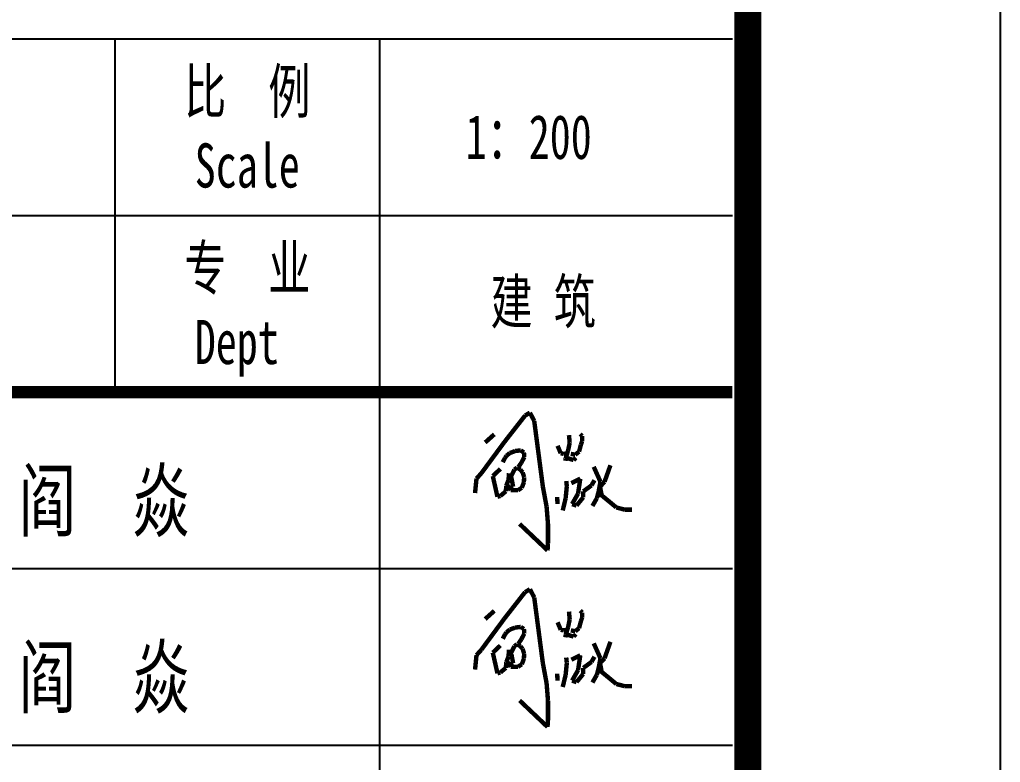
# Model space of a CAD drawing. Extents: x -33967 to 1773478, y -1022458 to -784650.
# Drawn here: x 368282 to 376048, y -859782 to -853905 of the extents above; entities that cross this region are included whole.
import ezdxf
from ezdxf.enums import TextEntityAlignment as Align

# ---------------------------------------------------------------- set-up
doc = ezdxf.new("R2010")
doc.units = 0
doc.header["$LTSCALE"] = 1000
doc.header["$MEASUREMENT"] = 0
for name, color, linetype in [('PUB_TITLE', 4, 'Continuous'), ('TEXT', 7, 'Continuous'), ('图框文字', 120, 'Continuous')]:
    doc.layers.add(name, color=color, linetype=linetype)
doc.styles.add('_gyy_title_ST', font='', dxfattribs={"width": 0.8})
doc.styles.get('_gyy_title_ST').set_extended_font_data('SimSun')

# ---------------------------------------------------------------- blocks, each defined once
blk = doc.blocks.new('asdf')
at = {"color": 2, "lineweight": 25, "const_width": 25}
for points in [[(2531310.482096203, 1895198.530074152), (2531427.746124997, 1895348.387837175)], [(2531427.746124997, 1895348.387837175), (2531455.016848524, 1895364.735962445)], [(2531455.016848524, 1895364.735962445), (2531479.560474353, 1895318.416291497)], [(2531479.560474353, 1895318.416291497), (2531528.647726012, 1894945.134236371)], [(2531201.399297139, 1895195.805386607), (2531253.213646495, 1895242.125057555)], [(2531676.574639132, 1895237.863114139), (2531680.736946361, 1895194.197133844)], [(2531740.049753095, 1895244.10110885), (2531751.496074215, 1895232.664773669)], [(2531751.496074215, 1895232.664773669), (2531751.496074215, 1895204.593797469)], [(2531179.582737326, 1895021.425452997), (2531310.482096203, 1895198.530074152)], [(2531612.058956281, 1895177.562475509), (2531629.748722404, 1895134.936166772)], [(2531680.736946361, 1895194.197133844), (2531671.371763015, 1895149.491499309)], [(2531744.212028644, 1895183.80047022), (2531733.806276411, 1895144.293158839)], [(2531751.496074215, 1895204.593797469), (2531744.212028644, 1895183.80047022)], [(2531314.007060533, 1895108.929780186), (2531322.247722377, 1895120.691887203)], [(2531322.247722377, 1895120.691887203), (2531341.083552559, 1895135.982609008)], [(2531341.083552559, 1895135.982609008), (2531371.691788485, 1895147.744716025)], [(2531371.691788485, 1895147.744716025), (2531403.477261817, 1895151.273348131)], [(2531403.477261817, 1895151.273348131), (2531421.135854592, 1895139.511241114)], [(2531421.135854592, 1895139.511241114), (2531423.490329405, 1895113.634622993)], [(2531629.748722404, 1895134.936166772), (2531645.357350754, 1895131.817169416)], [(2531645.357350754, 1895131.817169416), (2531658.884841328, 1895132.856840974)], [(2531671.371763015, 1895149.491499309), (2531657.844272441, 1895105.825519014)], [(2531711.954203058, 1895126.618846263), (2531686.980391364, 1895131.817169416)], [(2531733.806276411, 1895144.293158839), (2531711.954203058, 1895126.618846263)], [(2531301.057417383, 1895084.22935545), (2531314.007060533, 1895108.929780186)], [(2531407.008974036, 1895081.876934047), (2531389.35038126, 1895056.000315926)], [(2531423.490329405, 1895113.634622993), (2531407.008974036, 1895081.876934047)], [(2531657.844272441, 1895105.825519014), (2531655.763102986, 1895092.309858035)], [(2531670.655884822, 1895106.487313944), (2531702.848068967, 1895096.378603323)], [(2531702.848068967, 1895096.378603323), (2531715.724942625, 1895110.163203993)], [(2531911.580656374, 1895067.062982344), (2531878.289611716, 1894973.513754673)], [(2531152.31204548, 1894991.453907318), (2531179.582737326, 1895021.425452997)], [(2531287.737242244, 1895046.258434124), (2531244.690301944, 1895005.638532182)], [(2531244.690301944, 1895005.638532182), (2531261.430769927, 1894931.566972772)], [(2531334.020128121, 1894984.251480439), (2531336.374602934, 1895021.890205577)], [(2531344.615296458, 1894996.013587456), (2531366.982838859, 1895041.885787506)], [(2531366.982838859, 1895041.885787506), (2531382.286956822, 1895053.647894523)], [(2531382.286956822, 1895053.647894523), (2531401.122787004, 1895041.885787506)], [(2531401.122787004, 1895041.885787506), (2531414.072398474, 1895026.595048384)], [(2531414.072398474, 1895026.595048384), (2531422.313091998, 1894999.542219561)], [(2531816.83994168, 1895058.31903978), (2531854.881215306, 1894973.856808191)], [(2531144.13081575, 1894909.713315603), (2531152.31204548, 1894991.453907318)], [(2531318.826700888, 1894919.619944827), (2531321.070484971, 1894951.317598108)], [(2531321.070484971, 1894951.317598108), (2531334.020128121, 1894984.251480439)], [(2531337.55184034, 1894938.379280389), (2531325.779466277, 1894956.022423598)], [(2531359.919382741, 1894945.436544599), (2531350.50148349, 1894996.013587456)], [(2531421.135854592, 1894971.313162721), (2531409.363448848, 1894939.555491091)], [(2531422.313091998, 1894999.542219561), (2531421.135854592, 1894971.313162721)], [(2531661.03684778, 1894977.604128039), (2531664.339987129, 1894947.90190301)], [(2531690.035759621, 1894965.410585032), (2531740.757426108, 1894990.749254509)], [(2531740.757426108, 1894990.749254509), (2531728.077033246, 1894906.28702292)], [(2531757.664658831, 1894918.956366316), (2531804.159548818, 1894952.741258952)], [(2531804.159548818, 1894952.741258952), (2531821.066749861, 1894982.30303135)], [(2531854.881215306, 1894973.856808191), (2531844.998567057, 1894919.463093645)], [(2531878.289611716, 1894973.513754673), (2531855.402006633, 1894948.567299733)], [(2531261.430769927, 1894931.566972772), (2531270.99677426, 1894888.557661778)], [(2531287.737242244, 1894893.336479883), (2531318.826700888, 1894919.619944827)], [(2531345.792533865, 1894925.440962671), (2531337.55184034, 1894938.379280389)], [(2531338.729077747, 1894936.026858986), (2531359.919382741, 1894945.436544599)], [(2531386.995906448, 1894925.440962671), (2531345.792533865, 1894925.440962671)], [(2531409.363448848, 1894939.555491091), (2531386.995906448, 1894925.440962671)], [(2531528.647726012, 1894945.134236371), (2531549.637051617, 1894832.737585042)], [(2531664.339987129, 1894947.90190301), (2531657.733708432, 1894880.246852203)], [(2531728.077033246, 1894906.28702292), (2531694.262567801, 1894847.163460808)], [(2531757.664658831, 1894885.171473681), (2531757.664658831, 1894918.956366316)], [(2531844.998567057, 1894919.463093645), (2531834.595095801, 1894879.964527002)], [(2531855.402006633, 1894948.567299733), (2531853.321312382, 1894942.330673011)], [(2531853.321312382, 1894942.330673011), (2531863.724783638, 1894888.280011982)], [(2531861.644089387, 1894896.595496962), (2531907.419267872, 1894859.175805894)], [(2531270.99677426, 1894888.557661778), (2531287.737242244, 1894893.336479883)], [(2531609.838267087, 1894886.847329338), (2531611.489852601, 1894847.244379948)], [(2531657.733708432, 1894880.246852203), (2531641.218043373, 1894810.941660467)], [(2531694.262567801, 1894847.163460808), (2531719.623416886, 1894838.717237649)], [(2531719.623416886, 1894838.717237649), (2531757.664658831, 1894885.171473681)], [(2531834.595095801, 1894879.964527002), (2531809.626828147, 1894836.308226528)], [(2531907.419267872, 1894859.175805894), (2531944.871701033, 1894827.992741548)], [(2531549.637051617, 1894832.737585042), (2531557.691623781, 1894732.143387745)], [(2531944.871701033, 1894827.992741548), (2531992.72757377, 1894815.519505419)], [(2531992.72757377, 1894815.519505419), (2532034.341395433, 1894815.519505419)], [(2531555.006755834, 1894584.605214392), (2531396.60008546, 1894734.825892746)], [(2531557.691623781, 1894732.143387745), (2531557.691623781, 1894626.184163128)], [(2531557.691623781, 1894626.184163128), (2531555.006755834, 1894584.605214392)]]:
    blk.add_lwpolyline(points, dxfattribs=at)

msp = doc.modelspace()

# ---------------------------------------------------------------- linework, layer by layer
at = {"layer": 'PUB_TITLE'}
for p, q in [((373925.803031354, -854060.4507451633), (364148.8767813514, -854060.4507451633)), ((369037.3343193326, -854060.4507451633), (369037.3343193326, -856853.8582451632)), ((371132.395531354, -854060.4507451633), (371132.395531354, -866630.7844951632)), ((373925.803031354, -855457.1544951632), (364148.8767813481, -855457.1544951632)), ((373925.803031354, -858250.5619951632), (364148.876781354, -858250.5619951632)), ((373925.803031354, -859647.2657451632), (364148.876781354, -859647.2657451632))]:
    msp.add_line(p, q, dxfattribs=at)
msp.add_lwpolyline([(257247.8567813542, -875726.8371201633), (376047.8567813542, -875726.8371201633), (376047.8567813542, -791726.8371201633), (257247.8567813542, -791726.8371201633)], close=True, dxfattribs=at)
at = {"layer": 'PUB_TITLE', "const_width": 212.121}
for points in [[(260068.172781354, -874312.6551201632), (260068.172781354, -793141.0191201633), (374047.8567813542, -793141.0191201633), (374047.8567813542, -874312.6551201632)], [(364148.876781354, -793141.0191201633), (374047.8567813542, -793141.0191201633), (374047.8567813542, -874312.6551201632), (364148.876781354, -874312.6551201632)]]:
    msp.add_lwpolyline(points, close=True, dxfattribs=at)
at = {"layer": 'PUB_TITLE', "const_width": 97.76916472714754}
msp.add_lwpolyline([(364148.8767813568, -856853.8582451632), (373925.803031354, -856853.8582451632)], dxfattribs=at)

# ---------------------------------------------------------------- block references
at = {"layer": '图框文字', "xscale": 1.39670375, "yscale": 1.39670375, "zscale": 1.39670375}
for p in [(-3163370.209176681, -3504278.174730245), (-3163370.209176681, -3505674.878480245)]:
    msp.add_blockref('asdf', p, dxfattribs=at)

# ---------------------------------------------------------------- texts
at = {"layer": 'PUB_TITLE', "style": '_gyy_title_ST', "width": 0.7}
for s, p in [('比  例', (370084.867718854, -854647.0663201633)), ('Scale', (370084.867718854, -855233.6609438388)), ('专  业', (370084.867718854, -856043.7700701633)), ('Dept ', (370084.867718854, -856630.3842484059))]:
    msp.add_text(s, height=349.1755882972742, dxfattribs=at).set_placement(p, align=Align.CENTER)
at = {"layer": 'TEXT', "color": 3, "style": '_gyy_title_ST', "width": 0.6999999999994356}
for p in [(368276.7603764501, -857946.8616257957), (368276.7603764501, -859343.5653757958)]:
    msp.add_text('阎  焱', height=471.5849989643839, dxfattribs=at).set_placement(p)
at = {"layer": '图框文字', "color": 7, "style": '_gyy_title_ST', "width": 0.7}
for s, p in [('1：200', (372313.1467143828, -855007.9303046169)), ('建 筑', (372427.3567308951, -856311.4397210707))]:
    msp.add_text(s, height=349.1755883112412, dxfattribs=at).set_placement(p, align=Align.CENTER)

doc.saveas('drawing.dxf')
